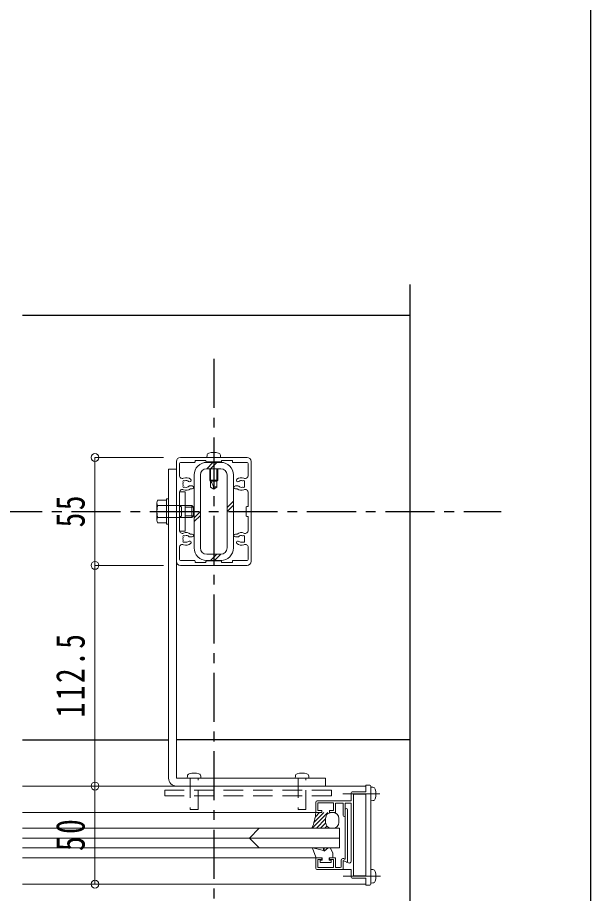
# Model space of a CAD drawing. Units: millimetres at full size, sheet at 1:5. Extents: x -1050 to 1050, y -742 to 742.
# Drawn here: x 698 to 990, y -446.5 to 0 of the extents above; entities that cross this region are included whole.
import ezdxf

# ---------------------------------------------------------------- set-up
doc = ezdxf.new("R2010")
doc.units = ezdxf.units.MM
doc.header["$LTSCALE"] = 5
doc.linetypes.add('CHAIN1', pattern=[8, 5, -1, 1, -1])
doc.linetypes.add('DASHED2', pattern=[3, 2, -1])
for name, color, linetype in [('0-0_通り芯', 7, 'CHAIN1'), ('0-1_躯体', 134, 'Continuous'), ('1-5_図枠1_1', 7, 'Continuous')]:
    doc.layers.add(name, color=color, linetype=linetype)
for name, color, linetype, lineweight in [('0-3_寸法', 54, 'Continuous', 20), ('0-4_手摺部材', 92, 'Continuous', 20), ('0-7_ガラス', 6, 'Continuous', 20), ('0-8_その他', 11, 'Continuous', 20), ('0-A_支柱', 6, 'Continuous', 20), ('0-B_足元', 4, 'Continuous', 20)]:
    doc.layers.add(name, color=color, linetype=linetype, lineweight=lineweight)
doc.styles.add('ＭＳ ゴシック', font='')
doc.styles.get('ＭＳ ゴシック').set_extended_font_data('MS Gothic')

# ---------------------------------------------------------------- blocks, each defined once
blk = doc.blocks.new('dimension_origin')
at = {"color": 0, "linetype": 'Continuous', "lineweight": -2}
blk.add_circle((0, 0), 1.25, dxfattribs=at)

msp = doc.modelspace()

# ---------------------------------------------------------------- linework, layer by layer
at = {"layer": '0-0_通り芯'}
for p, q in [((798.02, -174.052), (798.02, -561.793)), ((-154.48, -251.793), (944.473, -251.793))]:
    msp.add_line(p, q, dxfattribs=at)
at = {"layer": '0-1_躯体'}
for p, q in [((898.02, -136.108), (898.02, -561.793)), ((700.52, -151.793), (898.02, -151.793)), ((700.52, -368.293), (775.02, -368.293)), ((898.02, -368.293), (779.02, -368.293))]:
    msp.add_line(p, q, dxfattribs=at)
at = {"layer": '0-3_寸法'}
for p, q in [((737.484, -224.293), (737.484, -279.293)), ((737.484, -224.293), (772.489, -224.293)), ((737.484, -279.293), (737.484, -391.793)), ((737.484, -279.293), (772.489, -279.293)), ((737.484, -391.793), (737.484, -441.793))]:
    msp.add_line(p, q, dxfattribs=at)
at = {"layer": '0-4_手摺部材'}
for p, q in [((779.02, -230.293), (775.02, -230.293)), ((775.02, -230.293), (775.02, -387.793)), ((779.02, -387.793), (779.02, -230.293)), ((775.02, -245.293), (774.02, -245.293)), ((774.02, -258.293), (774.02, -245.293)), ((769.02, -256.168), (769.02, -247.418)), ((769.401, -246.043), (774.02, -246.043)), ((774.02, -248.793), (769.401, -248.793)), ((774.02, -257.893), (774.02, -245.693)), ((779.02, -248.793), (780.52, -248.793)), ((783.52, -248.793), (786.889, -248.793)), ((787.689, -249.593), (783.52, -249.593)), ((787.689, -249.593), (786.889, -248.793)), ((786.889, -248.793), (786.889, -254.793)), ((787.689, -253.993), (787.689, -249.593)), ((787.689, -253.993), (783.52, -253.993)), ((787.689, -253.993), (786.889, -254.793)), ((774.02, -254.793), (769.401, -254.793)), ((775.02, -258.293), (774.02, -258.293)), ((779.02, -254.793), (780.52, -254.793)), ((783.52, -254.793), (786.889, -254.793)), ((855.02, -387.793), (779.02, -387.793)), ((784.618, -386.674), (784.52, -387.793)), ((791.52, -387.793), (784.52, -387.793)), ((791.422, -386.674), (791.52, -387.793)), ((839.618, -386.674), (839.52, -387.793)), ((846.52, -387.793), (839.52, -387.793)), ((846.422, -386.674), (846.52, -387.793)), ((855.02, -391.793), (855.02, -387.793)), ((875.52, -391.793), (700.52, -391.793)), ((779.02, -391.793), (855.02, -391.793)), ((875.52, -394.793), (875.52, -391.293)), ((877.52, -391.293), (875.52, -391.293)), ((878.02, -391.793), (878.02, -441.793)), ((879.139, -392.391), (878.02, -392.293)), ((868.02, -399.293), (868.02, -395.293)), ((868.02, -399.293), (868.02, -395.293)), ((875.52, -394.793), (868.52, -394.793)), ((869.22, -395.993), (869.22, -437.593)), ((875.52, -395.993), (869.22, -395.993)), ((875.52, -437.593), (875.52, -395.993)), ((850.02, -400.293), (850.02, -405.293)), ((851.02, -399.293), (868.02, -399.293)), ((851.02, -400.293), (859.02, -400.293)), ((851.02, -404.293), (851.02, -400.293)), ((859.02, -400.293), (859.02, -404.293)), ((860.02, -400.493), (864.02, -400.493)), ((860.02, -405.293), (860.02, -400.493)), ((864.02, -400.493), (864.02, -406.793)), ((865.02, -400.493), (865.02, -428.845)), ((865.02, -400.493), (868.02, -400.493)), ((868.02, -400.493), (868.02, -430.032)), ((879.139, -399.195), (878.02, -399.293)), ((850.02, -405.293), (700.52, -405.293)), ((850.02, -405.293), (853.02, -405.293)), ((853.02, -404.293), (851.02, -404.293)), ((853.02, -405.293), (853.02, -404.293)), ((857.02, -404.293), (857.02, -405.293)), ((859.02, -404.293), (857.02, -404.293)), ((857.02, -405.293), (860.02, -405.293)), ((858.02, -405.293), (858.82, -405.293)), ((866.12, -403.843), (866.12, -430.476)), ((850.02, -428.293), (700.52, -428.293)), ((850.02, -428.293), (850.02, -433.793)), ((852.52, -428.293), (850.02, -428.293)), ((857.52, -428.293), (860.02, -428.293)), ((860.02, -428.293), (860.02, -433.293)), ((851.02, -429.293), (853.02, -429.293)), ((851.02, -433.293), (851.02, -429.293)), ((853.02, -428.793), (853.02, -429.293)), ((857.02, -428.793), (857.02, -429.293)), ((859.02, -429.293), (857.02, -429.293)), ((859.02, -429.293), (859.02, -433.293)), ((863.02, -432.793), (863.02, -429.476)), ((864.02, -429.793), (865.834, -430.657)), ((864.02, -429.793), (866.614, -430.946)), ((864.02, -434.293), (864.02, -429.793)), ((864.164, -428.754), (864.734, -429.025)), ((868.02, -434.293), (850.52, -434.293)), ((851.02, -433.293), (859.02, -433.293)), ((862.52, -433.293), (860.02, -433.293)), ((868.02, -434.293), (868.02, -438.293)), ((869.22, -437.593), (875.52, -437.593)), ((879.139, -434.391), (878.02, -434.293)), ((875.52, -441.793), (700.52, -441.793)), ((868.52, -438.793), (875.52, -438.793)), ((875.52, -442.293), (875.52, -438.793)), ((879.139, -441.195), (878.02, -441.293)), ((875.52, -442.293), (877.52, -442.293))]:
    msp.add_line(p, q, dxfattribs=at)
at = {"layer": '0-4_手摺部材', "linetype": 'DASHED2'}
for p, q in [((774.02, -248.793), (779.02, -248.793)), ((780.52, -248.793), (783.52, -248.793)), ((774.02, -254.793), (779.02, -254.793)), ((780.52, -254.793), (783.52, -254.793))]:
    msp.add_line(p, q, dxfattribs=at)
at = {"layer": '0-4_手摺部材', "linetype": 'CHAIN1'}
for p, q in [((882.717, -395.793), (863.734, -395.793)), ((882.978, -437.793), (863.975, -437.793))]:
    msp.add_line(p, q, dxfattribs=at)
at = {"layer": '0-4_手摺部材'}
msp.add_lwpolyline([(769.401, -257.543), (774.02, -257.543), (774.02, -246.043)], dxfattribs=at)
at = {"layer": '0-4_手摺部材', "linetype": 'DASHED2'}
for points in [[(786.02, -387.793), (786.02, -403.793), (790.02, -403.793), (790.02, -387.793)], [(841.02, -387.793), (841.02, -403.793), (845.02, -403.793), (845.02, -387.793)]]:
    msp.add_lwpolyline(points, dxfattribs=at)
msp.add_lwpolyline([(773.02, -393.793), (773.02, -396.793), (858.02, -396.793), (858.02, -393.793)], close=True, dxfattribs=at)
at = {"layer": '0-4_手摺部材'}
for centre, radius, start, end in [((771.691, -247.418), 2.671, 149.02097, 210.97903), ((781.02, -251.793), 12, 165.52248, 194.47752), ((771.691, -256.168), 2.671, 149.02093, 210.97904), ((779.02, -387.793), 4, 180, 270), ((785.913, -386.787), 1.3, 105.88085, 175), ((788.02, -394.193), 9, 74.11915, 105.88085), ((790.127, -386.787), 1.3, 5, 74.11915), ((840.913, -386.787), 1.3, 105.88085, 175), ((843.02, -394.193), 9, 74.11915, 105.88085), ((845.127, -386.787), 1.3, 5, 74.11915), ((877.52, -391.793), 0.5, 0, 90), ((879.026, -393.686), 1.3, 15.88085, 85), ((868.52, -395.293), 0.5, 90, 180), ((868.52, -395.293), 0.5, 90, 180), ((871.62, -395.793), 9, 344.11915, 15.88085), ((851.02, -400.293), 1, 90, 180), ((879.026, -397.9), 1.3, 275, 344.11915), ((865.57, -403.843), 0.55, 0, 180), ((864.52, -406.793), 0.5, 180, 360), ((852.52, -428.793), 0.5, 0, 90), ((857.52, -428.793), 0.5, 90, 180), ((863.82, -429.476), 0.8, 64.53665, 180), ((862.52, -432.793), 0.5, 270, 360), ((864.82, -428.845), 0.2, 244.53665, 360), ((865.92, -430.476), 0.2, 244.53665, 360), ((867.02, -430.032), 1, 246.03751, 360), ((850.52, -433.793), 0.5, 180, 270), ((879.026, -435.686), 1.3, 15.88085, 85), ((871.62, -437.793), 9, 344.11915, 15.88085), ((868.52, -438.293), 0.5, 180, 270), ((877.52, -441.793), 0.5, 270, 360), ((879.026, -439.9), 1.3, 275, 344.11915)]:
    msp.add_arc(centre, radius, start, end, dxfattribs=at)
at = {"layer": '0-7_ガラス'}
for p, q in [((862.02, -413.293), (700.52, -413.293)), ((821.17, -413.293), (816.17, -418.293)), ((862.02, -423.293), (862.02, -413.293)), ((862.02, -418.293), (700.52, -418.293)), ((821.17, -423.293), (816.17, -418.293)), ((862.02, -423.293), (700.52, -423.293))]:
    msp.add_line(p, q, dxfattribs=at)
at = {"layer": '0-8_その他'}
for p, q in [((780.52, -242.101), (780.52, -261.485)), ((848.18, -413.293), (856.18, -405.293)), ((849.166, -410.185), (854.058, -405.293)), ((849.786, -407.444), (851.937, -405.293)), ((850.301, -413.293), (855.02, -408.574)), ((852.422, -413.293), (855.044, -410.671)), ((855.02, -410.293), (855.02, -408.293)), ((861.82, -408.293), (861.82, -410.293)), ((854.543, -413.293), (855.674, -412.163)), ((856.665, -413.293), (856.887, -413.071)), ((858.82, -413.293), (858.02, -413.293)), ((848.349, -423.403), (850.002, -428.113)), ((853.97, -423.293), (854.17, -423.293)), ((854.27, -424.893), (856.27, -423.293)), ((854.27, -423.393), (854.27, -424.893)), ((850.201, -428.293), (853.22, -428.293)), ((853.22, -429.593), (853.22, -428.293)), ((858.77, -425.793), (858.77, -428.143)), ((852.27, -429.593), (853.22, -429.593)), ((856.82, -429.593), (857.77, -429.593)), ((857.77, -429.593), (857.77, -430.793))]:
    msp.add_line(p, q, dxfattribs=at)
msp.add_lwpolyline([(780.52, -261.793), (783.52, -261.793), (783.52, -241.793), (780.52, -241.793)], close=True, dxfattribs=at)
for points in [[(853.87, -423.393), (853.87, -424.679), (848.496, -423.305)], [(858.77, -425.793), (857.27, -423.293), (856.27, -423.293)], [(856.82, -429.593), (856.82, -428.293), (858.62, -428.293)], [(852.27, -429.593), (852.27, -430.793), (857.77, -430.793)]]:
    msp.add_lwpolyline(points, dxfattribs=at)
for centre, radius, start, end in [((828.253, -404.015), 21.804, 334.81732, 356.64011), ((858.02, -408.293), 3, 90, 180), ((858.82, -408.293), 3, 0, 90), ((858.02, -410.293), 3, 180, 270), ((858.82, -410.293), 3, 270, 360), ((848.449, -423.393), 0.1, 61.84892, 185.71059), ((853.97, -423.393), 0.1, 90, 180), ((854.17, -423.393), 0.1, 0, 90), ((850.201, -428.093), 0.2, 185.71059, 270), ((858.62, -428.143), 0.15, 270, 360)]:
    msp.add_arc(centre, radius, start, end, dxfattribs=at)
at = {"layer": '0-A_支柱'}
for p, q in [((794.618, -223.174), (794.52, -224.293)), ((801.422, -223.174), (801.52, -224.293)), ((779.02, -226.293), (779.02, -277.293)), ((780.52, -233.485), (780.52, -227.293)), ((815.02, -224.293), (781.02, -224.293)), ((781.02, -226.793), (788.22, -226.793)), ((794.02, -226.243), (794.02, -225.793)), ((794.32, -226.543), (801.72, -226.543)), ((802.02, -226.243), (802.02, -225.793)), ((807.52, -225.793), (802.02, -225.793)), ((807.52, -226.493), (807.52, -225.793)), ((807.82, -226.793), (815.02, -226.793)), ((815.52, -233.485), (815.52, -227.293)), ((817.02, -277.293), (817.02, -226.293)), ((796.02, -229.993), (796.02, -235.904)), ((796.399, -229.993), (796.399, -239.468)), ((799.641, -229.993), (799.641, -239.468)), ((800.02, -229.993), (800.02, -235.904)), ((796.399, -236.283), (796.02, -235.904)), ((800.02, -235.904), (796.02, -235.904)), ((799.641, -236.283), (796.399, -236.283)), ((799.641, -236.283), (800.02, -235.904)), ((785.697, -238.793), (787.02, -238.793)), ((786.097, -240.293), (787.02, -240.293)), ((798.02, -240.404), (796.399, -239.468)), ((798.02, -240.404), (799.641, -239.468)), ((810.343, -238.793), (809.02, -238.793)), ((809.943, -240.293), (809.02, -240.293)), ((780.52, -249.293), (780.52, -242.101)), ((815.52, -249.293), (815.52, -242.101)), ((780.52, -249.293), (781.22, -249.293)), ((781.52, -249.593), (781.52, -253.993)), ((814.52, -249.593), (814.52, -253.993)), ((815.52, -249.293), (814.82, -249.293)), ((780.52, -254.293), (780.52, -261.485)), ((780.52, -254.293), (781.22, -254.293)), ((815.52, -254.293), (814.82, -254.293)), ((815.52, -254.293), (815.52, -261.485)), ((786.097, -263.293), (787.02, -263.293)), ((809.943, -263.293), (809.02, -263.293)), ((785.697, -264.793), (787.02, -264.793)), ((810.343, -264.793), (809.02, -264.793)), ((780.52, -270.101), (780.52, -276.293)), ((815.52, -270.101), (815.52, -276.293)), ((781.02, -276.793), (788.22, -276.793)), ((807.82, -276.793), (815.02, -276.793)), ((781.02, -279.293), (815.02, -279.293)), ((794.02, -277.343), (794.02, -277.793)), ((794.32, -277.043), (801.72, -277.043)), ((802.02, -277.343), (802.02, -277.793)), ((807.52, -277.793), (802.02, -277.793)), ((807.52, -277.093), (807.52, -277.793))]:
    msp.add_line(p, q, dxfattribs=at)
for points in [[(788.52, -226.493), (788.52, -225.793), (794.02, -225.793)], [(788.52, -277.093), (788.52, -277.793), (794.02, -277.793)]]:
    msp.add_lwpolyline(points, dxfattribs=at)
for centre, radius, start, end in [((795.913, -223.287), 1.3, 105.88085, 175), ((798.02, -230.693), 9, 74.11915, 105.88085), ((800.127, -223.287), 1.3, 5, 74.11915), ((781.02, -226.293), 2, 90, 180), ((781.02, -227.293), 0.5, 90, 180), ((788.22, -226.493), 0.3, 270, 360), ((794.32, -226.243), 0.3, 180, 270), ((801.72, -226.243), 0.3, 270, 360), ((807.82, -226.493), 0.3, 180, 270), ((815.02, -226.293), 2, 0, 90), ((815.02, -227.293), 0.5, 0, 90), ((782.02, -233.485), 1.5, 180, 294.90106), ((782.783, -236.555), 0.5, 55.28656, 214.71344), ((784.02, -237.793), 3.25, 47.4576, 114.90106), ((783.238, -235.898), 0.3, 235.28656, 292.4201), ((784.02, -237.793), 1.75, 47.4576, 112.4201), ((785.71, -235.951), 0.75, 227.4576, 47.4576), ((792.112, -240.348), 5.908, 359.4628, 43.48172), ((810.33, -235.951), 0.75, 132.5424, 312.5424), ((812.02, -237.793), 3.25, 65.09894, 132.5424), ((812.02, -237.793), 1.75, 67.5799, 132.5424), ((812.802, -235.898), 0.3, 247.5799, 304.71344), ((813.257, -236.555), 0.5, 325.28656, 124.71344), ((814.02, -233.485), 1.5, 245.09894, 360), ((782.02, -242.101), 1.5, 65.09894, 180), ((784.02, -237.793), 1.75, 157.5799, 202.4201), ((782.783, -239.03), 0.5, 145.28656, 304.71344), ((782.125, -237.011), 0.3, 337.5799, 34.71344), ((782.125, -238.575), 0.3, 325.28656, 22.4201), ((784.02, -237.793), 3.25, 245.09894, 309.71514), ((783.238, -239.688), 0.3, 67.5799, 124.71344), ((784.02, -237.793), 1.75, 247.5799, 318.18969), ((785.697, -239.293), 0.5, 90, 138.18969), ((787.02, -239.543), 0.75, 270, 90), ((798.982, -240.656), 1.359, 60.98427, 137.03423), ((809.02, -239.543), 0.75, 90, 270), ((812.02, -237.793), 3.25, 230.28486, 294.90106), ((810.343, -239.293), 0.5, 41.81031, 90), ((812.02, -237.793), 1.75, 221.81031, 292.4201), ((812.802, -239.688), 0.3, 55.28656, 112.4201), ((813.257, -239.03), 0.5, 235.28656, 34.71344), ((814.02, -242.101), 1.5, 0, 114.90106), ((813.915, -237.011), 0.3, 145.28656, 202.4201), ((813.915, -238.575), 0.3, 157.5799, 214.71344), ((812.02, -237.793), 1.75, 337.5799, 22.4201), ((781.22, -249.593), 0.3, 0, 90), ((814.82, -249.593), 0.3, 90, 180), ((781.22, -253.993), 0.3, 270, 360), ((814.82, -253.993), 0.3, 180, 270), ((782.02, -261.485), 1.5, 180, 294.90106), ((784.02, -265.793), 3.25, 50.28486, 114.90106), ((787.02, -264.043), 0.75, 270, 90), ((809.02, -264.043), 0.75, 90, 270), ((812.02, -265.793), 3.25, 65.09894, 129.71514), ((814.02, -261.485), 1.5, 245.09894, 360), ((784.02, -265.793), 1.75, 157.5799, 202.4201), ((782.783, -264.555), 0.5, 55.28656, 214.71344), ((782.783, -267.03), 0.5, 145.28656, 304.71344), ((782.125, -265.011), 0.3, 337.5799, 34.71344), ((782.125, -266.575), 0.3, 325.28656, 22.4201), ((783.238, -263.898), 0.3, 235.28656, 292.4201), ((783.238, -267.688), 0.3, 67.5799, 124.71344), ((784.02, -265.793), 1.75, 41.81031, 112.4201), ((784.02, -265.793), 1.75, 247.5799, 312.5424), ((785.71, -267.635), 0.75, 312.5424, 132.5424), ((785.697, -264.293), 0.5, 221.81031, 270), ((810.33, -267.635), 0.75, 47.4576, 227.4576), ((810.343, -264.293), 0.5, 270, 318.18969), ((812.02, -265.793), 1.75, 67.5799, 138.18969), ((812.02, -265.793), 1.75, 227.4576, 292.4201), ((812.802, -263.898), 0.3, 247.5799, 304.71344), ((812.802, -267.688), 0.3, 55.28656, 112.4201), ((813.257, -264.555), 0.5, 325.28656, 124.71344), ((813.257, -267.03), 0.5, 235.28656, 34.71344), ((813.915, -265.011), 0.3, 145.28656, 202.4201), ((813.915, -266.575), 0.3, 157.5799, 214.71344), ((812.02, -265.793), 1.75, 337.5799, 22.4201), ((782.02, -270.101), 1.5, 65.09894, 180), ((784.02, -265.793), 3.25, 245.09894, 312.5424), ((812.02, -265.793), 3.25, 227.4576, 294.90106), ((814.02, -270.101), 1.5, 0, 114.90106), ((781.02, -276.293), 0.5, 180, 270), ((788.22, -277.093), 0.3, 0, 90), ((807.82, -277.093), 0.3, 90, 180), ((815.02, -276.293), 0.5, 270, 360), ((781.02, -277.293), 2, 180, 270), ((794.32, -277.343), 0.3, 90, 180), ((801.72, -277.343), 0.3, 0, 90), ((815.02, -277.293), 2, 270, 360)]:
    msp.add_arc(centre, radius, start, end, dxfattribs=at)
at = {"layer": '0-B_足元'}
for p, q in [((794.42, -229.993), (797.62, -226.793)), ((794.42, -226.793), (801.62, -226.793)), ((796.42, -229.993), (799.62, -226.793)), ((794.42, -229.993), (801.62, -229.993)), ((788.02, -233.193), (788.02, -270.393)), ((791.22, -233.193), (791.22, -270.393)), ((804.82, -233.193), (804.82, -270.393)), ((808.02, -233.193), (808.02, -270.393)), ((804.82, -249.793), (808.02, -246.593)), ((804.82, -251.793), (808.02, -248.593)), ((788.02, -254.993), (791.22, -251.793)), ((788.02, -256.993), (791.22, -253.793)), ((794.42, -273.593), (801.62, -273.593)), ((801.62, -276.793), (794.42, -276.793)), ((796.42, -276.793), (799.62, -273.593)), ((798.42, -276.793), (801.62, -273.593))]:
    msp.add_line(p, q, dxfattribs=at)
for centre, radius, start, end in [((794.42, -233.193), 6.4, 90, 180), ((801.62, -233.193), 6.4, 0, 90), ((794.42, -233.193), 3.2, 90, 180), ((801.62, -233.193), 3.2, 0, 90), ((794.42, -270.393), 6.4, 180, 270), ((794.42, -270.393), 3.2, 180, 270), ((801.62, -270.393), 6.4, 270, 360), ((801.62, -270.393), 3.2, 270, 360)]:
    msp.add_arc(centre, radius, start, end, dxfattribs=at)
at = {"layer": '1-5_図枠1_1'}
msp.add_line((990, 682.5), (990, -707.5), dxfattribs=at)

# ---------------------------------------------------------------- block references
at = {"layer": '0-3_寸法', "xscale": 1.6, "yscale": 1.6}
for p, rotation in [((737.484, -224.293), 270), ((737.484, -279.293), 90), ((737.484, -279.293), 270), ((737.484, -391.793), 90), ((737.484, -391.793), 270), ((737.484, -441.793), 90)]:
    msp.add_blockref('dimension_origin', p, dxfattribs=dict(at, rotation=rotation))

# ---------------------------------------------------------------- texts
at = {"layer": '0-3_寸法', "char_height": 14.66, "attachment_point": 7, "rotation": 90, "style": 'ＭＳ ゴシック'}
for s, insert in [('\\T1.17;\\W0.75;55', (732.484, -259.918)), ('\\T1.17;\\W0.75;112.5', (732.484, -356.793)), ('\\T1.17;\\W0.75;50', (732.484, -424.918))]:
    msp.add_mtext(s, dxfattribs=dict(at, insert=insert))

doc.saveas('drawing.dxf')
